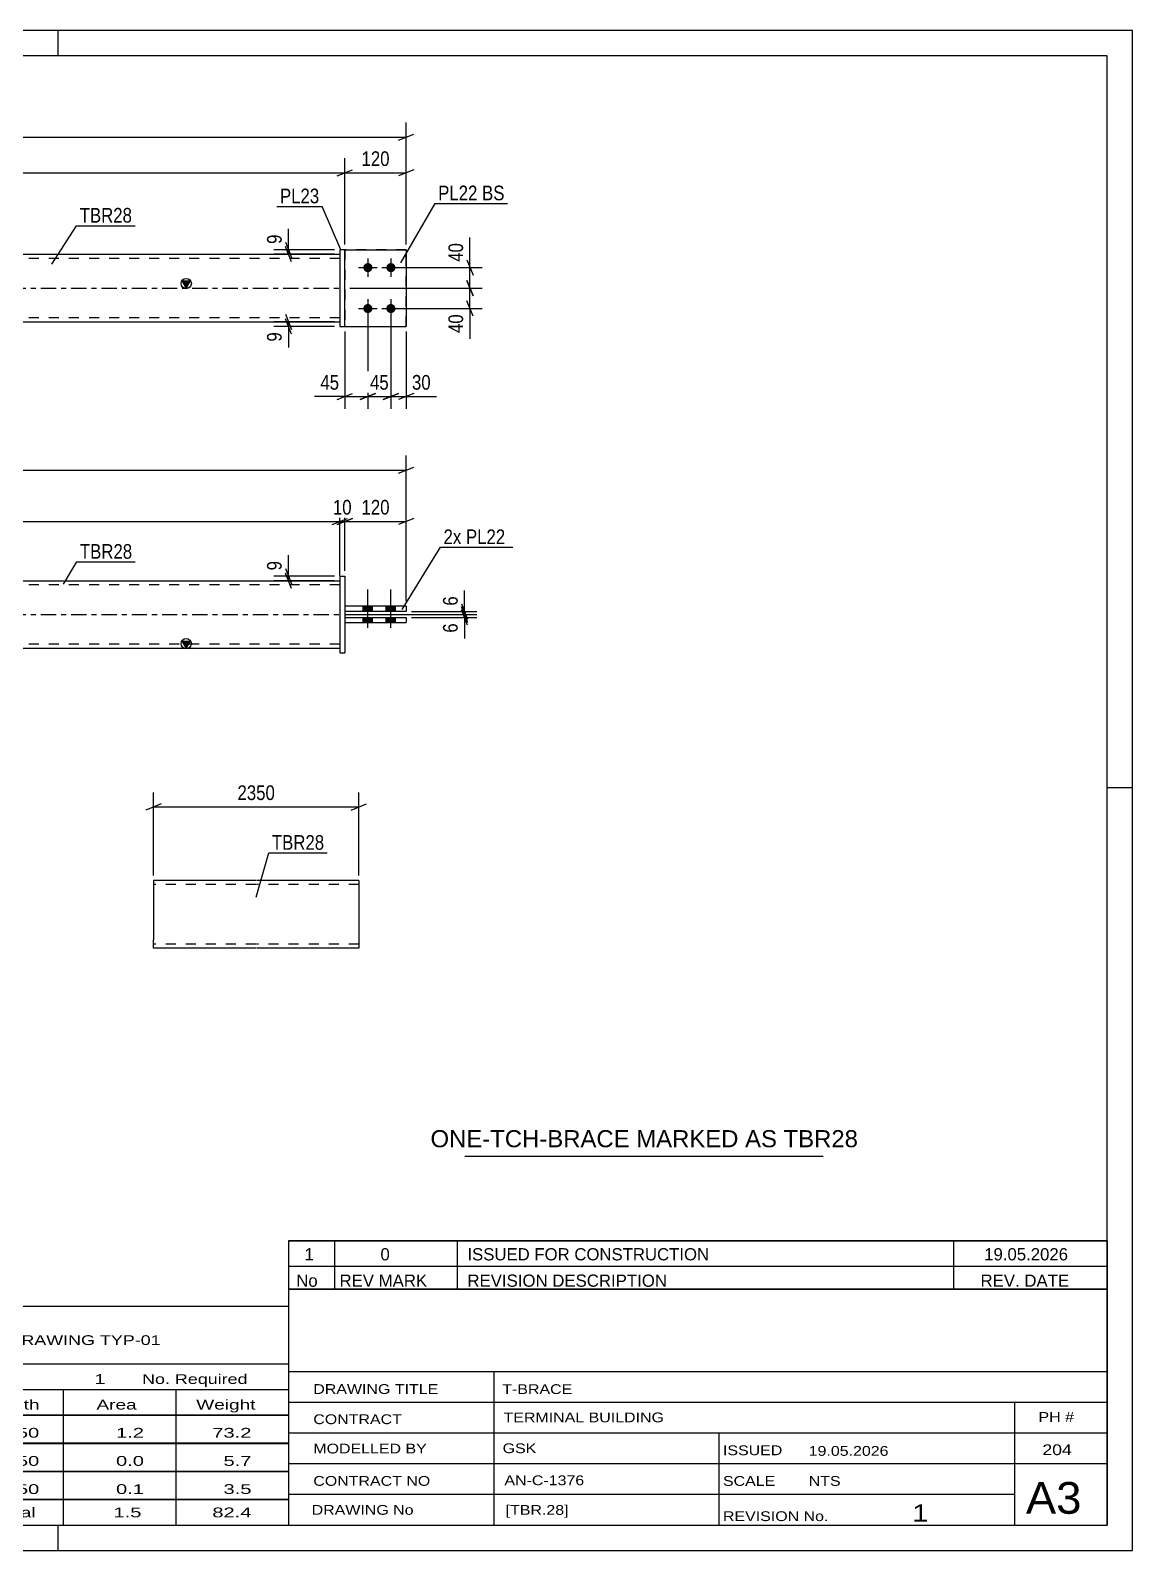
# Model space of a CAD drawing. Header units: millimetres. Extents: x 0 to 420, y 0 to 297.
# Drawn here: x 204.6 to 420, y 0 to 297 of the extents above; entities that cross this region are included whole.
import ezdxf

# ---------------------------------------------------------------- set-up
doc = ezdxf.new("R2010")
doc.units = ezdxf.units.MM
doc.linetypes.add('DXK_LINE_DOT2', pattern=[3.9198, 1.9599, -1.9599])
doc.linetypes.add('DXK_LINE_DOT3', pattern=[5.9187, 2.979, -0.9799, 0.9799, -0.9799])
doc.styles.add('Arial', font='arial.ttf', dxfattribs={"height": 0.2})
doc.styles.add('Arial Narrow', font='ARIALN.TTF', dxfattribs={"height": 0.2})

# ---------------------------------------------------------------- blocks, each defined once
blk = doc.blocks.new('Unknown-489683551-1163')
at = {"color": 5, "linetype": 'Continuous'}
for p, q in [((420, 297), (0, 297)), ((210, 292), (210, 297)), ((420, 0), (420, 297)), ((415, 292), (5, 292)), ((415, 5), (415, 292)), ((420, 149), (415, 149)), ((5, 5), (415, 5)), ((210, 0), (210, 5)), ((0, 0), (420, 0))]:
    blk.add_line(p, q, dxfattribs=at)
blk = doc.blocks.new('Unknown-489683551-3904')
at = {"color": 7, "linetype": 'Continuous'}
for p, q in [((255, 51.05), (255, 5)), ((255, 51.05), (415, 51.05)), ((415, 51), (415, 5)), ((255, 35), (415, 35)), ((295.14, 35), (295.14, 5)), ((255, 29), (415, 29)), ((397, 5.05), (397, 28.9)), ((255, 23), (415, 23)), ((339.14, 23), (339.14, 5)), ((255, 17), (415, 17)), ((255, 11), (397, 11)), ((255, 5), (415, 5))]:
    blk.add_line(p, q, dxfattribs=at)
at = {"color": 7, "style": 'Arial Narrow'}
for s, height, width, p in [('DRAWING TITLE', 1.9089, 1.425378, (259.88, 30.61)), ('T-BRACE', 1.909, 1.425378, (296.81, 30.59)), ('TERMINAL BUILDING', 1.9089, 1.425378, (297.06, 25.07)), ('CONTRACT', 1.909, 1.425378, (259.88, 24.71)), ('MODELLED BY', 1.9089, 1.425378, (259.88, 18.98)), ('GSK', 1.909, 1.425378, (296.88, 19.04)), ('ISSUED', 1.909, 1.425378, (339.94, 18.64)), ('19.05.2026', 1.909, 1.425378, (356.69, 18.52)), ('CONTRACT NO', 1.9089, 1.425378, (259.88, 12.66)), ('AN-C-1376', 1.909, 1.425378, (297.23, 12.78)), ('SCALE', 1.909, 1.425378, (339.94, 12.65)), ('A3', 6.204, 1.25, (399.14, 7.2)), ('DRAWING No', 1.909, 1.425378, (259.56, 7)), ('[TBR.28]', 1.909, 1.425378, (297.46, 6.99)), ('1', 3.34, 1.5, (376.91, 5.68)), ('REVISION No.', 1.9089, 1.425378, (339.94, 5.77))]:
    blk.add_text(s, height=height, dxfattribs=dict(at, width=width)).set_placement(p)
at = {"color": 7, "linetype": 'Continuous', "style": 'Arial Narrow'}
for s, height, width, p in [('PH #', 1.909, 1.43, (401.6, 25.15)), ('204', 2.1, 1.43, (402.37, 18.65)), ('NTS', 1.909, 1.425378, (356.7, 12.65))]:
    blk.add_text(s, height=height, dxfattribs=dict(at, width=width)).set_placement(p)
blk = doc.blocks.new('Unknown-489683551-3905')
at = {"color": 7, "linetype": 'Continuous'}
for p, q in [((95, 47.75), (255, 47.75)), ((95, 36.5), (95, 47.75)), ((255, 47.75), (255, 36.5)), ((95, 36.5), (255, 36.5)), ((95, 36.5), (95, 31.5)), ((255, 36.5), (255, 31.5)), ((95, 31.5), (255, 31.5)), ((95, 31.5), (95, 26.5)), ((119, 31.5), (119, 26.5)), ((154.5, 31.5), (154.5, 26.5)), ((180.5, 31.5), (180.5, 26.5)), ((193.5, 31.5), (193.5, 26.5)), ((211, 31.5), (211, 26.5)), ((233, 31.5), (233, 26.5)), ((255, 31.5), (255, 26.5)), ((95, 26.5), (255, 26.5)), ((95, 26.45), (95, 21.05)), ((95, 26.45), (255, 26.45)), ((119, 26.5), (119, 21)), ((154.5, 26.5), (154.5, 21)), ((180.5, 26.5), (180.5, 21)), ((193.5, 26.5), (193.5, 21)), ((211, 26.5), (211, 21)), ((233, 26.5), (233, 21)), ((255, 26.45), (255, 21.05)), ((95, 21.05), (255, 21.05)), ((95, 20.95), (95, 15.55)), ((95, 20.95), (255, 20.95)), ((119, 21), (119, 15.5)), ((154.5, 21), (154.5, 15.5)), ((180.5, 21), (180.5, 15.5)), ((193.5, 21), (193.5, 15.5)), ((211, 21), (211, 15.5)), ((233, 21), (233, 15.5)), ((255, 20.95), (255, 15.55)), ((95, 15.55), (255, 15.55)), ((95, 15.45), (95, 10.05)), ((95, 15.45), (255, 15.45)), ((119, 15.5), (119, 10)), ((154.5, 15.5), (154.5, 10)), ((180.5, 15.5), (180.5, 10)), ((193.5, 15.5), (193.5, 10)), ((211, 15.5), (211, 10)), ((233, 15.5), (233, 10)), ((255, 15.45), (255, 10.05)), ((95, 10.05), (255, 10.05)), ((95, 10), (255, 10)), ((95, 10), (95, 5)), ((211, 10), (211, 5)), ((233, 10), (233, 5)), ((255, 10), (255, 5)), ((95, 5), (255, 5))]:
    blk.add_line(p, q, dxfattribs=at)
at = {"color": 7, "style": 'Arial Narrow'}
for s, height, width, p in [('GENERAL NOTES & WELD DETAILS :', 2.8633, 1.4, (96.15, 40.06)), ('REFER TYP DRAWING TYP-01', 1.9089, 1.6, (179.7, 40.16)), ("MATERIAL LIST FOR ASSEMBLY MK'D", 1.9089, 1.6, (96.15, 32.56)), ('TBR28', 1.909, 1.794707, (188.68, 32.47)), ('1', 1.91, 1.794707, (217.08, 32.56)), ('No. Required', 1.9089, 1.6, (226.41, 32.56)), ('Mark', 1.909, 1.7, (96.34, 27.5)), ('Profile', 1.909, 1.7, (129.41, 27.5)), ('Material', 1.909, 1.7, (159.54, 27.56)), ('No.', 1.909, 1.7, (184.5, 27.56)), ('Length', 1.909, 1.7, (195, 27.56)), ('Area', 1.909, 1.7, (217.5, 27.56)), ('Weight', 1.909, 1.7, (237, 27.56))]:
    blk.add_text(s, height=height, dxfattribs=dict(at, width=width)).set_placement(p)
at = {"color": 7, "linetype": 'Continuous', "style": 'Arial Narrow'}
for s, height, width, p in [('TBR28', 1.909, 1.794707, (96.5, 22.06)), ('SHS132*8', 1.909, 1.794707, (121, 22.06)), ('E350', 1.909, 1.794707, (160.74, 22.06)), ('1', 1.91, 1.794707, (184.86, 22.06)), ('2350', 1.909, 1.794707, (197.58, 22.06)), ('1.2', 1.909, 1.794707, (221.32, 22.06)), ('73.2', 1.909, 1.794707, (240.14, 22.06)), ('PL22', 1.909, 1.794707, (96.5, 16.56)), ('PL10*120', 1.909, 1.794707, (121, 16.56)), ('E350', 1.909, 1.794707, (160.74, 16.56)), ('4', 1.91, 1.794707, (184.86, 16.56)), ('150', 1.909, 1.794707, (199.77, 16.56)), ('0.0', 1.909, 1.794707, (221.32, 16.56)), ('5.7', 1.909, 1.794707, (242.33, 16.56)), ('PL23', 1.909, 1.794707, (96.5, 11.06)), ('PL10*150', 1.909, 1.794707, (121, 11.06)), ('E350', 1.909, 1.794707, (160.74, 11.06)), ('2', 1.91, 1.794707, (184.86, 11.06)), ('150', 1.909, 1.794707, (199.77, 11.06)), ('0.1', 1.909, 1.794707, (221.32, 11.06)), ('3.5', 1.909, 1.794707, (242.33, 11.06)), ('Total', 1.909, 1.7, (197.33, 6.5)), ('1.5', 1.909, 1.794707, (220.83, 6.5)), ('82.4', 1.909, 1.794707, (240.14, 6.5))]:
    blk.add_text(s, height=height, dxfattribs=dict(at, width=width)).set_placement(p)
blk = doc.blocks.new('Unknown-489683551-3906')
at = {"color": 7, "linetype": 'Continuous'}
for p, q in [((255, 60.55), (415, 60.55)), ((415, 60.55), (255, 60.55)), ((255, 60.55), (255, 55.55)), ((264, 60.55), (264, 55.55)), ((288, 60.55), (288, 55.55)), ((385, 60.55), (385, 55.55)), ((415, 60.55), (415, 55.55)), ((255, 55.55), (415, 55.55)), ((255, 55.55), (255, 51.05)), ((255, 55.55), (415, 55.55)), ((264, 55.55), (264, 51.05)), ((288, 55.55), (288, 51.05)), ((385, 55.55), (385, 51.05)), ((415, 55.55), (415, 51.05)), ((415, 51.05), (255, 51.05))]:
    blk.add_line(p, q, dxfattribs=at)
at = {"color": 7, "linetype": 'Continuous', "style": 'Arial Narrow'}
for s, height, width, p in [('1', 2.39, 1.196471, (258.16, 56.7)), ('0', 2.39, 1.196471, (273, 56.7)), ('ISSUED FOR CONSTRUCTION', 2.3861, 1.196471, (290, 56.7)), ('19.05.2026', 2.386, 1.196471, (391, 56.7)), ('No', 2.386, 1.2, (256.54, 51.55)), ('REV MARK', 2.386, 1.2, (265, 51.55)), ('REVISION DESCRIPTION', 2.3861, 1.2, (290, 51.55)), ('REV. DATE', 2.386, 1.2, (390.28, 51.55))]:
    blk.add_text(s, height=height, dxfattribs=dict(at, width=width)).set_placement(p)
blk = doc.blocks.new('Unknown-489683551-3907')
at = {"color": 7, "linetype": 'Continuous'}
blk.add_line((289.5, 77.05), (359.5, 77.05), dxfattribs=at)
at = {"color": 7, "style": 'Arial'}
blk.add_text('ONE-TCH-BRACE MARKED AS TBR28', height=3.3428, dxfattribs=at).set_placement((282.78, 78.8))
blk = doc.blocks.new('Part-489683551-1456 - 1400')
at = {"color": 2, "linetype": 'Continuous'}
for p, q in [((278.04, 184.49), (266.04, 184.49)), ((266.04, 184.49), (266.04, 183.49)), ((278.04, 184.49), (278.04, 183.49)), ((278.04, 183.49), (266.04, 183.49))]:
    blk.add_line(p, q, dxfattribs=at)
blk = doc.blocks.new('Part-489683551-1476 - 1400')
at = {"linetype": 'Continuous'}
blk.add_hatch(color=2, dxfattribs=at).paths.add_polyline_path([(235.04, 176.29), (234.24, 177.69), (235.84, 177.69)])
at = {"color": 2, "linetype": 'Continuous'}
for p, q in [((88.94, 189.49), (176.94, 189.49)), ((177.04, 189.49), (265.04, 189.49)), ((88.94, 176.29), (176.94, 176.29)), ((177.04, 176.29), (265.04, 176.29)), ((235.04, 176.29), (234.24, 177.69)), ((234.24, 177.69), (235.84, 177.69)), ((235.84, 177.69), (235.04, 176.29))]:
    blk.add_line(p, q, dxfattribs=at)
at = {"color": 7, "linetype": 'DXK_LINE_DOT2'}
for p, q in [((88.94, 176.29), (88.94, 189.49)), ((176.94, 188.69), (88.94, 188.69)), ((265.04, 188.69), (177.04, 188.69)), ((265.04, 189.49), (265.04, 176.29)), ((176.94, 177.09), (88.94, 177.09)), ((265.04, 177.09), (177.04, 177.09))]:
    blk.add_line(p, q, dxfattribs=at)
at = {"color": 7, "linetype": 'DXK_LINE_DOT3'}
for p, q in [((88.94, 182.89), (176.94, 182.89)), ((177.04, 182.89), (265.04, 182.89))]:
    blk.add_line(p, q, dxfattribs=at)
at = {"color": 2, "linetype": 'Continuous'}
blk.add_circle((235.04, 177.19), 1, dxfattribs=at)
blk = doc.blocks.new('Bolt-489683551-1414 - 1400')
at = {"linetype": 'Continuous'}
for points in [[(271.44, 184.49), (269.64, 184.49), (269.64, 183.49), (271.44, 183.49)], [(271.44, 184.49), (269.64, 184.49), (269.64, 183.49), (271.44, 183.49)], [(275.94, 184.49), (274.14, 184.49), (274.14, 183.49), (275.94, 183.49)], [(275.94, 184.49), (274.14, 184.49), (274.14, 183.49), (275.94, 183.49)], [(271.44, 182.29), (269.64, 182.29), (269.64, 181.29), (271.44, 181.29)], [(271.44, 182.29), (269.64, 182.29), (269.64, 181.29), (271.44, 181.29)], [(275.94, 182.29), (274.14, 182.29), (274.14, 181.29), (275.94, 181.29)], [(275.94, 182.29), (274.14, 182.29), (274.14, 181.29), (275.94, 181.29)]]:
    blk.add_hatch(color=1, dxfattribs=at).paths.add_polyline_path(points)
at = {"color": 1, "linetype": 'Continuous'}
for p, q in [((270.54, 180.29), (270.54, 187.79)), ((270.54, 180.29), (270.54, 187.79)), ((275.04, 180.29), (275.04, 187.79)), ((275.04, 180.29), (275.04, 187.79)), ((269.64, 183.49), (269.64, 184.49)), ((269.64, 183.49), (269.64, 184.49)), ((271.44, 183.49), (271.44, 184.49)), ((271.44, 183.49), (271.44, 184.49)), ((274.14, 183.49), (274.14, 184.49)), ((274.14, 183.49), (274.14, 184.49)), ((275.94, 183.49), (275.94, 184.49)), ((275.94, 183.49), (275.94, 184.49)), ((269.64, 181.29), (269.64, 182.29)), ((269.64, 181.29), (269.64, 182.29)), ((271.44, 181.29), (271.44, 182.29)), ((271.44, 181.29), (271.44, 182.29)), ((274.14, 181.29), (274.14, 182.29)), ((274.14, 181.29), (274.14, 182.29)), ((275.94, 181.29), (275.94, 182.29)), ((275.94, 181.29), (275.94, 182.29))]:
    blk.add_line(p, q, dxfattribs=at)
blk = doc.blocks.new('Part-489683551-1451 - 1400')
at = {"color": 2, "linetype": 'Continuous'}
for p, q in [((265.04, 190.39), (265.04, 175.39)), ((265.04, 190.39), (266.04, 190.39)), ((266.04, 190.39), (266.04, 175.39)), ((265.04, 175.39), (266.04, 175.39))]:
    blk.add_line(p, q, dxfattribs=at)
blk = doc.blocks.new('Part-489683551-1461 - 1400')
at = {"color": 2, "linetype": 'Continuous'}
for p, q in [((266.04, 182.29), (266.04, 181.29)), ((266.04, 182.29), (278.04, 182.29)), ((266.04, 181.29), (278.04, 181.29)), ((278.04, 182.29), (278.04, 181.29))]:
    blk.add_line(p, q, dxfattribs=at)
blk = doc.blocks.new('Part-489683551-1747 - 1681')
at = {"linetype": 'Continuous'}
blk.add_hatch(color=2, dxfattribs=at).paths.add_polyline_path([(235.04, 246.66), (234.24, 248.06), (235.84, 248.06)])
at = {"color": 2, "linetype": 'Continuous'}
for p, q in [((88.94, 253.26), (176.94, 253.26)), ((177.04, 253.26), (265.04, 253.26)), ((235.04, 246.66), (234.24, 248.06)), ((234.24, 248.06), (235.84, 248.06)), ((235.84, 248.06), (235.04, 246.66)), ((88.94, 240.06), (176.94, 240.06)), ((177.04, 240.06), (265.04, 240.06))]:
    blk.add_line(p, q, dxfattribs=at)
at = {"color": 7, "linetype": 'DXK_LINE_DOT2'}
for p, q in [((88.94, 253.26), (88.94, 240.06)), ((176.94, 252.46), (88.94, 252.46)), ((265.04, 252.46), (177.04, 252.46)), ((265.04, 253.26), (265.04, 240.06)), ((176.94, 240.86), (88.94, 240.86)), ((265.04, 240.86), (177.04, 240.86))]:
    blk.add_line(p, q, dxfattribs=at)
at = {"color": 7, "linetype": 'DXK_LINE_DOT3'}
for p, q in [((88.94, 246.66), (176.94, 246.66)), ((177.04, 246.66), (265.04, 246.66))]:
    blk.add_line(p, q, dxfattribs=at)
at = {"color": 2, "linetype": 'Continuous'}
blk.add_circle((235.04, 247.56), 1, dxfattribs=at)
blk = doc.blocks.new('Bolt-489683551-1686 - 1681')
at = {"linetype": 'Continuous'}
for points in [[(270.54, 251.56, -1), (270.54, 249.76, -1)], [(275.04, 251.56, -1), (275.04, 249.76, -1)], [(270.54, 243.56, -1), (270.54, 241.76, -1)], [(275.04, 243.56, -1), (275.04, 241.76, -1)]]:
    blk.add_hatch(color=1, dxfattribs=at).paths.add_polyline_path(points)
at = {"color": 1, "linetype": 'Continuous'}
for p, q in [((270.54, 252.46), (270.54, 248.86)), ((275.04, 252.46), (275.04, 248.86)), ((268.74, 250.66), (272.34, 250.66)), ((273.24, 250.66), (276.84, 250.66)), ((270.54, 244.46), (270.54, 240.86)), ((275.04, 244.46), (275.04, 240.86)), ((268.74, 242.66), (272.34, 242.66)), ((273.24, 242.66), (276.84, 242.66))]:
    blk.add_line(p, q, dxfattribs=at)
blk = doc.blocks.new('Part-489683551-1712 - 1681')
at = {"color": 2, "linetype": 'Continuous'}
for p, q in [((266.04, 254.16), (265.04, 254.16)), ((265.04, 254.16), (265.04, 239.16)), ((266.04, 239.16), (266.04, 254.16)), ((265.04, 239.16), (266.04, 239.16))]:
    blk.add_line(p, q, dxfattribs=at)
blk = doc.blocks.new('Part-489683551-1737 - 1681')
at = {"color": 2, "linetype": 'Continuous'}
for p, q in [((266.04, 254.16), (278.04, 254.16)), ((278.04, 254.16), (278.04, 239.16)), ((266.04, 239.16), (278.04, 239.16))]:
    blk.add_line(p, q, dxfattribs=at)
at = {"color": 7, "linetype": 'DXK_LINE_DOT2'}
blk.add_line((266.04, 254.16), (266.04, 239.16), dxfattribs=at)
blk = doc.blocks.new('Part-489683551-1742 - 1681')
at = {"color": 7, "linetype": 'DXK_LINE_DOT2'}
for p, q in [((278.04, 254.16), (266.04, 254.16)), ((266.04, 254.16), (266.04, 239.16)), ((278.04, 239.16), (278.04, 254.16)), ((266.04, 239.16), (278.04, 239.16))]:
    blk.add_line(p, q, dxfattribs=at)
blk = doc.blocks.new('Part-489683551-2300 - 2292')
at = {"color": 2, "linetype": 'Continuous'}
for p, q in [((248.67, 130.91), (228.67, 130.91)), ((228.67, 130.91), (228.67, 119.31)), ((268.77, 130.91), (248.77, 130.91)), ((268.77, 130.91), (268.77, 117.71)), ((228.67, 118.18), (228.67, 119.31)), ((228.67, 117.71), (228.67, 118.18)), ((248.67, 117.71), (228.67, 117.71)), ((268.77, 117.71), (248.77, 117.71))]:
    blk.add_line(p, q, dxfattribs=at)
at = {"color": 7, "linetype": 'DXK_LINE_DOT2'}
for p, q in [((248.67, 130.11), (228.67, 130.11)), ((268.77, 130.11), (248.77, 130.11)), ((228.67, 118.7), (228.67, 119.31)), ((228.67, 118.18), (228.67, 119.01)), ((228.67, 118.51), (228.67, 118.58)), ((228.67, 118.51), (228.67, 118.58)), ((248.67, 118.51), (228.67, 118.51)), ((268.77, 118.51), (248.77, 118.51)), ((268.77, 118.51), (268.77, 118.58))]:
    blk.add_line(p, q, dxfattribs=at)
blk = doc.blocks.new('StraightDimension-489683551-1602 - 1400')
at = {"color": 7, "linetype": 'Continuous'}
for p, q in [((288.84, 184.39), (290.04, 181.39)), ((266.04, 182.89), (291.84, 182.89)), ((279.04, 182.29), (291.84, 182.29)), ((290.04, 180.79), (288.84, 183.79)), ((289.44, 182.29), (289.44, 182.89))]:
    blk.add_line(p, q, dxfattribs=at)
at = {"color": 0}
blk.add_wipeout([(288.69, 181.76), (284.49, 181.76), (284.49, 178.73), (288.69, 178.73)], dxfattribs=at)
at = {"color": 7, "linetype": 'Continuous'}
blk.add_line((289.44, 182.29), (289.44, 178.21), dxfattribs=at)
blk.add_line((289.44, 182.29), (289.44, 178.21), dxfattribs=at)
at = {"color": 3, "style": 'Arial Narrow'}
blk.add_text('6', height=2.86, rotation=90.0002, dxfattribs=at).set_placement((288.09, 179.33))
blk = doc.blocks.new('StraightDimension-489683551-1501 - 1400')
at = {"color": 7, "linetype": 'Continuous'}
for p, q in [((266.04, 191.39), (266.04, 203.91)), ((278.04, 185.49), (278.04, 203.91)), ((264.54, 200.46), (267.54, 201.66)), ((266.04, 201.06), (278.04, 201.06)), ((279.54, 201.66), (276.54, 200.46))]:
    blk.add_line(p, q, dxfattribs=at)
at = {"color": 0}
blk.add_wipeout([(275.38, 201.81), (275.38, 206.01), (268.7, 206.01), (268.7, 201.81)], dxfattribs=at)
at = {"color": 3, "style": 'Arial Narrow'}
blk.add_text('120', height=2.863, dxfattribs=at).set_placement((269.3, 202.41))
blk = doc.blocks.new('StraightDimension-489683551-1517 - 1400')
at = {"color": 7, "linetype": 'Continuous'}
for p, q in [((88.94, 190.49), (88.94, 203.91)), ((265.04, 190.49), (265.04, 203.91)), ((90.44, 201.66), (87.44, 200.46)), ((88.94, 201.06), (265.04, 201.06)), ((263.54, 200.46), (266.54, 201.66))]:
    blk.add_line(p, q, dxfattribs=at)
at = {"color": 0}
blk.add_wipeout([(181.24, 201.81), (181.24, 206.01), (172.73, 206.01), (172.73, 201.81)], dxfattribs=at)
at = {"color": 3, "style": 'Arial Narrow'}
blk.add_text('2350', height=2.863, dxfattribs=at).set_placement((173.33, 202.41))
blk = doc.blocks.new('StraightDimension-489683551-1547 - 1400')
at = {"color": 7, "linetype": 'Continuous'}
for p, q in [((265.04, 190.49), (265.04, 203.91)), ((266.04, 191.39), (266.04, 203.91)), ((263.54, 200.46), (266.54, 201.66)), ((267.54, 201.66), (264.54, 200.46)), ((265.04, 201.06), (266.04, 201.06))]:
    blk.add_line(p, q, dxfattribs=at)
at = {"color": 0}
blk.add_wipeout([(267.97, 201.81), (267.97, 206.01), (263.11, 206.01), (263.11, 201.81)], dxfattribs=at)
at = {"color": 3, "style": 'Arial Narrow'}
blk.add_text('10', height=2.863, dxfattribs=at).set_placement((263.71, 202.41))
blk = doc.blocks.new('StraightDimension-489683551-1591 - 1400')
at = {"color": 7, "linetype": 'Continuous'}
for p, q in [((75.94, 185.49), (75.94, 213.93)), ((278.04, 185.49), (278.04, 213.93)), ((77.44, 211.68), (74.44, 210.48)), ((75.94, 211.08), (278.04, 211.08)), ((276.54, 210.48), (279.54, 211.68))]:
    blk.add_line(p, q, dxfattribs=at)
at = {"color": 0}
blk.add_wipeout([(181.24, 211.83), (181.24, 216.03), (172.73, 216.03), (172.73, 211.83)], dxfattribs=at)
at = {"color": 3, "style": 'Arial Narrow'}
blk.add_text('2610', height=2.863, dxfattribs=at).set_placement((173.33, 212.43))
blk = doc.blocks.new('StraightDimension-489683551-1618 - 1400')
at = {"color": 7, "linetype": 'Continuous'}
for p, q in [((288.84, 184.99), (290.04, 181.99)), ((290.04, 181.39), (288.84, 184.39)), ((266.04, 182.89), (291.84, 182.89)), ((279.04, 183.49), (291.84, 183.49)), ((289.44, 182.89), (289.44, 183.49))]:
    blk.add_line(p, q, dxfattribs=at)
at = {"color": 0}
blk.add_wipeout([(288.69, 187.04), (284.49, 187.04), (284.49, 184.01), (288.69, 184.01)], dxfattribs=at)
at = {"color": 7, "linetype": 'Continuous'}
blk.add_line((289.44, 183.49), (289.44, 187.56), dxfattribs=at)
blk.add_line((289.44, 183.49), (289.44, 187.56), dxfattribs=at)
at = {"color": 3, "style": 'Arial Narrow'}
blk.add_text('6', height=2.86, rotation=90.0002, dxfattribs=at).set_placement((288.09, 184.61))
blk = doc.blocks.new('StraightDimension-489683551-1635 - 1400')
at = {"color": 7, "linetype": 'Continuous'}
for p, q in [((264.04, 190.39), (252.19, 190.39)), ((254.44, 191.89), (255.64, 188.89)), ((255.64, 187.99), (254.44, 190.99)), ((255.04, 189.49), (255.04, 190.39)), ((264.04, 189.49), (252.19, 189.49))]:
    blk.add_line(p, q, dxfattribs=at)
at = {"color": 0}
blk.add_wipeout([(254.29, 193.94), (250.09, 193.94), (250.09, 190.91), (254.29, 190.91)], dxfattribs=at)
at = {"color": 7, "linetype": 'Continuous'}
blk.add_line((255.04, 190.39), (255.04, 194.46), dxfattribs=at)
blk.add_line((255.04, 190.39), (255.04, 194.46), dxfattribs=at)
at = {"color": 3, "style": 'Arial Narrow'}
blk.add_text('9', height=2.86, rotation=90.0002, dxfattribs=at).set_placement((253.69, 191.51))
blk = doc.blocks.new('StraightDimension-489683551-1750 - 1681')
at = {"color": 7, "linetype": 'Continuous'}
for p, q in [((270.54, 241.66), (270.54, 223.06)), ((266.04, 238.16), (266.04, 223.06)), ((264.54, 224.86), (267.54, 226.06)), ((272.04, 226.06), (269.04, 224.86)), ((266.04, 225.46), (270.54, 225.46))]:
    blk.add_line(p, q, dxfattribs=at)
at = {"color": 0}
blk.add_wipeout([(265.51, 226.21), (265.51, 230.41), (260.66, 230.41), (260.66, 226.21)], dxfattribs=at)
at = {"color": 7, "linetype": 'Continuous'}
blk.add_line((266.04, 225.46), (260.13, 225.46), dxfattribs=at)
blk.add_line((266.04, 225.46), (260.13, 225.46), dxfattribs=at)
at = {"color": 3, "style": 'Arial Narrow'}
blk.add_text('45', height=2.863, dxfattribs=at).set_placement((261.26, 226.81))
blk = doc.blocks.new('StraightDimension-489683551-1772 - 1681')
at = {"color": 7, "linetype": 'Continuous'}
for p, q in [((270.54, 241.66), (270.54, 223.06)), ((275.04, 241.66), (275.04, 223.06)), ((269.04, 224.86), (272.04, 226.06)), ((276.54, 226.06), (273.54, 224.86)), ((270.54, 225.46), (275.04, 225.46))]:
    blk.add_line(p, q, dxfattribs=at)
at = {"color": 0}
blk.add_wipeout([(275.22, 226.21), (275.22, 230.41), (270.36, 230.41), (270.36, 226.21)], dxfattribs=at)
at = {"color": 3, "style": 'Arial Narrow'}
blk.add_text('45', height=2.863, dxfattribs=at).set_placement((270.96, 226.81))
blk = doc.blocks.new('StraightDimension-489683551-2739 - 1681')
at = {"color": 7, "linetype": 'Continuous'}
for p, q in [((254.44, 255.66), (255.64, 252.66)), ((264.04, 254.16), (252.19, 254.16)), ((264.04, 253.26), (252.19, 253.26)), ((255.64, 251.76), (254.44, 254.76)), ((255.04, 253.26), (255.04, 254.16))]:
    blk.add_line(p, q, dxfattribs=at)
at = {"color": 0}
blk.add_wipeout([(254.29, 257.72), (250.09, 257.72), (250.09, 254.69), (254.29, 254.69)], dxfattribs=at)
at = {"color": 7, "linetype": 'Continuous'}
blk.add_line((255.04, 254.16), (255.04, 258.24), dxfattribs=at)
blk.add_line((255.04, 254.16), (255.04, 258.24), dxfattribs=at)
at = {"color": 3, "style": 'Arial Narrow'}
blk.add_text('9', height=2.86, rotation=90.0002, dxfattribs=at).set_placement((253.69, 255.29))
blk = doc.blocks.new('StraightDimension-489683551-1788 - 1681')
at = {"color": 7, "linetype": 'Continuous'}
for p, q in [((275.04, 241.66), (275.04, 223.06)), ((278.04, 238.16), (278.04, 223.06)), ((273.54, 224.86), (276.54, 226.06)), ((279.54, 226.06), (276.54, 224.86)), ((275.04, 225.46), (278.04, 225.46))]:
    blk.add_line(p, q, dxfattribs=at)
at = {"color": 0}
blk.add_wipeout([(283.42, 226.21), (283.42, 230.41), (278.56, 230.41), (278.56, 226.21)], dxfattribs=at)
at = {"color": 7, "linetype": 'Continuous'}
blk.add_line((278.04, 225.46), (283.94, 225.46), dxfattribs=at)
blk.add_line((278.04, 225.46), (283.94, 225.46), dxfattribs=at)
at = {"color": 3, "style": 'Arial Narrow'}
blk.add_text('30', height=2.863, dxfattribs=at).set_placement((279.16, 226.81))
blk = doc.blocks.new('StraightDimension-489683551-1808 - 1681')
at = {"color": 7, "linetype": 'Continuous'}
for p, q in [((267.04, 246.66), (292.9, 246.66)), ((289.9, 248.16), (291.1, 245.16)), ((290.5, 242.66), (290.5, 246.66)), ((291.1, 241.16), (289.9, 244.16)), ((276.04, 242.66), (292.9, 242.66))]:
    blk.add_line(p, q, dxfattribs=at)
at = {"color": 0}
blk.add_wipeout([(289.75, 242.14), (285.55, 242.14), (285.55, 237.28), (289.75, 237.28)], dxfattribs=at)
at = {"color": 7, "linetype": 'Continuous'}
blk.add_line((290.5, 242.66), (290.5, 236.76), dxfattribs=at)
blk.add_line((290.5, 242.66), (290.5, 236.76), dxfattribs=at)
at = {"color": 3, "style": 'Arial Narrow'}
blk.add_text('40', height=2.863, rotation=90.0002, dxfattribs=at).set_placement((289.15, 237.88))
blk = doc.blocks.new('StraightDimension-489683551-1817 - 1681')
at = {"color": 7, "linetype": 'Continuous'}
for p, q in [((276.04, 250.66), (292.9, 250.66)), ((289.9, 252.16), (291.1, 249.16)), ((290.5, 246.66), (290.5, 250.66)), ((267.04, 246.66), (292.9, 246.66)), ((291.1, 245.16), (289.9, 248.16))]:
    blk.add_line(p, q, dxfattribs=at)
at = {"color": 0}
blk.add_wipeout([(289.75, 256.04), (285.55, 256.04), (285.55, 251.19), (289.75, 251.19)], dxfattribs=at)
at = {"color": 7, "linetype": 'Continuous'}
blk.add_line((290.5, 250.66), (290.5, 256.57), dxfattribs=at)
blk.add_line((290.5, 250.66), (290.5, 256.57), dxfattribs=at)
at = {"color": 3, "style": 'Arial Narrow'}
blk.add_text('40', height=2.863, rotation=90.0002, dxfattribs=at).set_placement((289.15, 251.79))
blk = doc.blocks.new('StraightDimension-489683551-1932 - 1681')
at = {"color": 7, "linetype": 'Continuous'}
for p, q in [((77.44, 276.76), (74.44, 275.56)), ((75.94, 255.16), (75.94, 279.01)), ((276.54, 275.56), (279.54, 276.76)), ((278.04, 255.16), (278.04, 279.01)), ((75.94, 276.16), (278.04, 276.16))]:
    blk.add_line(p, q, dxfattribs=at)
at = {"color": 0}
blk.add_wipeout([(181.24, 276.91), (181.24, 281.11), (172.73, 281.11), (172.73, 276.91)], dxfattribs=at)
at = {"color": 3, "style": 'Arial Narrow'}
blk.add_text('2610', height=2.863, dxfattribs=at).set_placement((173.33, 277.51))
blk = doc.blocks.new('StraightDimension-489683551-1974 - 1681')
at = {"color": 7, "linetype": 'Continuous'}
for p, q in [((87.94, 255.16), (87.94, 272.01)), ((266.04, 255.16), (266.04, 272.01)), ((89.44, 269.76), (86.44, 268.56)), ((87.94, 269.16), (266.04, 269.16)), ((264.54, 268.56), (267.54, 269.76))]:
    blk.add_line(p, q, dxfattribs=at)
at = {"color": 0}
blk.add_wipeout([(181.24, 269.91), (181.24, 274.11), (172.73, 274.11), (172.73, 269.91)], dxfattribs=at)
at = {"color": 3, "style": 'Arial Narrow'}
blk.add_text('2370', height=2.863, dxfattribs=at).set_placement((173.33, 270.51))
blk = doc.blocks.new('StraightDimension-489683551-1999 - 1681')
at = {"color": 7, "linetype": 'Continuous'}
for p, q in [((266.04, 255.16), (266.04, 272.01)), ((278.04, 255.16), (278.04, 272.01)), ((264.54, 268.56), (267.54, 269.76)), ((266.04, 269.16), (278.04, 269.16)), ((279.54, 269.76), (276.54, 268.56))]:
    blk.add_line(p, q, dxfattribs=at)
at = {"color": 0}
blk.add_wipeout([(275.38, 269.91), (275.38, 274.11), (268.7, 274.11), (268.7, 269.91)], dxfattribs=at)
at = {"color": 3, "style": 'Arial Narrow'}
blk.add_text('120', height=2.863, dxfattribs=at).set_placement((269.3, 270.51))
blk = doc.blocks.new('StraightDimension-489683551-2732 - 1681')
at = {"color": 7, "linetype": 'Continuous'}
for p, q in [((254.44, 241.56), (255.64, 238.56)), ((255.64, 237.66), (254.44, 240.66)), ((264.04, 240.06), (252.19, 240.06)), ((264.04, 239.16), (252.19, 239.16)), ((255.04, 239.16), (255.04, 240.06))]:
    blk.add_line(p, q, dxfattribs=at)
at = {"color": 0}
blk.add_wipeout([(254.29, 238.64), (250.09, 238.64), (250.09, 235.61), (254.29, 235.61)], dxfattribs=at)
at = {"color": 7, "linetype": 'Continuous'}
blk.add_line((255.04, 239.16), (255.04, 235.08), dxfattribs=at)
blk.add_line((255.04, 239.16), (255.04, 235.08), dxfattribs=at)
at = {"color": 3, "style": 'Arial Narrow'}
blk.add_text('9', height=2.86, rotation=90.0002, dxfattribs=at).set_placement((253.69, 236.21))
blk = doc.blocks.new('StraightDimension-489683551-2304 - 2292')
at = {"color": 7, "linetype": 'Continuous'}
for p, q in [((230.17, 145.89), (227.17, 144.69)), ((228.67, 131.91), (228.67, 148.14)), ((267.27, 144.69), (270.27, 145.89)), ((268.77, 131.91), (268.77, 148.14)), ((228.67, 145.29), (268.77, 145.29))]:
    blk.add_line(p, q, dxfattribs=at)
at = {"color": 0}
blk.add_wipeout([(252.98, 146.04), (252.98, 150.24), (244.46, 150.24), (244.46, 146.04)], dxfattribs=at)
at = {"color": 3, "style": 'Arial Narrow'}
blk.add_text('2350', height=2.863, dxfattribs=at).set_placement((245.06, 146.64))
blk = doc.blocks.new('Mark-489683551-1472 - 1400')
at = {"color": 0}
blk.add_wipeout([(224.49, 193.78), (224.49, 196.78), (214.26, 196.78), (214.26, 193.78)], dxfattribs=at)
blk.add_wipeout([(224.49, 193.78), (224.49, 196.78), (214.26, 196.78), (214.26, 193.78)], dxfattribs=at)
at = {"color": 30, "linetype": 'Continuous'}
for p, q in [((211.07, 188.78), (213.66, 193.18)), ((213.66, 193.18), (225.09, 193.18))]:
    blk.add_line(p, q, dxfattribs=at)
at = {"color": 3, "style": 'Arial Narrow'}
blk.add_text('TBR28', height=2.863, dxfattribs=at).set_placement((214.26, 193.78))
blk = doc.blocks.new('MarkSet-489683551-1672 - 1400')
at = {"color": 0}
blk.add_wipeout([(288.81, 196.64), (288.81, 199.64), (285.33, 199.64), (285.33, 196.64)], dxfattribs=at)
blk.add_wipeout([(288.81, 196.64), (288.81, 199.64), (285.33, 199.64), (285.33, 196.64)], dxfattribs=at)
at = {"color": 30, "linetype": 'Continuous'}
blk.add_line((277.24, 183.89), (284.73, 196.04), dxfattribs=at)
at = {"color": 0}
blk.add_wipeout([(297.38, 196.64), (297.38, 199.64), (289.71, 199.64), (289.71, 196.64)], dxfattribs=at)
blk.add_wipeout([(297.38, 196.64), (297.38, 199.64), (289.71, 199.64), (289.71, 196.64)], dxfattribs=at)
at = {"color": 30, "linetype": 'Continuous'}
blk.add_line((284.73, 196.04), (298.88, 196.04), dxfattribs=at)
at = {"color": 3, "style": 'Arial Narrow'}
for s, p in [('2x', (285.33, 196.64)), ('PL22', (289.71, 196.64))]:
    blk.add_text(s, height=2.863, dxfattribs=at).set_placement(p)
blk = doc.blocks.new('Mark-489683551-1708 - 1681')
at = {"color": 0}
blk.add_wipeout([(261.04, 263.22), (261.04, 266.22), (253.36, 266.22), (253.36, 263.22)], dxfattribs=at)
blk.add_wipeout([(261.04, 263.22), (261.04, 266.22), (253.36, 266.22), (253.36, 263.22)], dxfattribs=at)
at = {"color": 30, "linetype": 'Continuous'}
for p in [(252.76, 262.62), (265.25, 254.16)]:
    blk.add_line(p, (261.64, 262.62), dxfattribs=at)
at = {"color": 3, "style": 'Arial Narrow'}
blk.add_text('PL23', height=2.863, dxfattribs=at).set_placement((253.36, 263.22))
blk = doc.blocks.new('Mark-489683551-1743 - 1681')
at = {"color": 0}
blk.add_wipeout([(224.44, 259.45), (224.44, 262.45), (214.22, 262.45), (214.22, 259.45)], dxfattribs=at)
blk.add_wipeout([(224.44, 259.45), (224.44, 262.45), (214.22, 262.45), (214.22, 259.45)], dxfattribs=at)
at = {"color": 30, "linetype": 'Continuous'}
for p, q in [((208.78, 251.32), (213.62, 258.85)), ((213.62, 258.85), (225.04, 258.85))]:
    blk.add_line(p, q, dxfattribs=at)
at = {"color": 3, "style": 'Arial Narrow'}
blk.add_text('TBR28', height=2.863, dxfattribs=at).set_placement((214.22, 259.45))
blk = doc.blocks.new('MarkSet-489683551-2037 - 1681')
at = {"color": 0}
blk.add_wipeout([(291.96, 263.81), (291.96, 266.81), (284.28, 266.81), (284.28, 263.81)], dxfattribs=at)
blk.add_wipeout([(291.96, 263.81), (291.96, 266.81), (284.28, 266.81), (284.28, 263.81)], dxfattribs=at)
at = {"color": 30, "linetype": 'Continuous'}
blk.add_line((277.01, 251.58), (283.68, 263.21), dxfattribs=at)
at = {"color": 0}
blk.add_wipeout([(297.24, 263.81), (297.24, 266.81), (292.86, 266.81), (292.86, 263.81)], dxfattribs=at)
blk.add_wipeout([(297.24, 263.81), (297.24, 266.81), (292.86, 266.81), (292.86, 263.81)], dxfattribs=at)
at = {"color": 30, "linetype": 'Continuous'}
blk.add_line((283.68, 263.21), (297.84, 263.21), dxfattribs=at)
at = {"color": 3, "style": 'Arial Narrow'}
for s, p in [('PL22', (284.28, 263.81)), ('BS', (292.86, 263.81))]:
    blk.add_text(s, height=2.863, dxfattribs=at).set_placement(p)
blk = doc.blocks.new('Mark-489683551-2296 - 2292')
at = {"color": 0}
blk.add_wipeout([(262, 136.92), (262, 139.92), (251.78, 139.92), (251.78, 136.92)], dxfattribs=at)
blk.add_wipeout([(262, 136.92), (262, 139.92), (251.78, 139.92), (251.78, 136.92)], dxfattribs=at)
at = {"color": 30, "linetype": 'Continuous'}
for p, q in [((248.71, 127.63), (251.18, 136.32)), ((251.18, 136.32), (262.6, 136.32))]:
    blk.add_line(p, q, dxfattribs=at)
at = {"color": 3, "style": 'Arial Narrow'}
blk.add_text('TBR28', height=2.863, dxfattribs=at).set_placement((251.78, 136.92))

msp = doc.modelspace()

# ---------------------------------------------------------------- block references
for name in ['Unknown-489683551-1163', 'Part-489683551-1747 - 1681', 'Part-489683551-1712 - 1681', 'Part-489683551-1737 - 1681', 'Part-489683551-1742 - 1681', 'Bolt-489683551-1686 - 1681', 'Part-489683551-1451 - 1400', 'Part-489683551-1476 - 1400', 'Bolt-489683551-1414 - 1400', 'Part-489683551-1456 - 1400', 'Part-489683551-1461 - 1400', 'Part-489683551-2300 - 2292', 'Unknown-489683551-3907', 'Unknown-489683551-3906', 'Unknown-489683551-3904', 'Unknown-489683551-3905']:
    msp.add_blockref(name, (0, 0))

# ---------------------------------------------------------------- next in the draw order: block references
for name in ['StraightDimension-489683551-2739 - 1681', 'StraightDimension-489683551-1750 - 1681', 'StraightDimension-489683551-1602 - 1400', 'StraightDimension-489683551-2304 - 2292']:
    msp.add_blockref(name, (0, 0))

# ---------------------------------------------------------------- next in the draw order: block references
for name in ['StraightDimension-489683551-2732 - 1681', 'StraightDimension-489683551-1772 - 1681', 'StraightDimension-489683551-1501 - 1400', 'Mark-489683551-2296 - 2292']:
    msp.add_blockref(name, (0, 0))

# ---------------------------------------------------------------- next in the draw order: block references
for name in ['StraightDimension-489683551-1788 - 1681', 'StraightDimension-489683551-1517 - 1400']:
    msp.add_blockref(name, (0, 0))

# ---------------------------------------------------------------- next in the draw order: block references
for name in ['StraightDimension-489683551-1808 - 1681', 'StraightDimension-489683551-1547 - 1400']:
    msp.add_blockref(name, (0, 0))

# ---------------------------------------------------------------- next in the draw order: block references
for name in ['StraightDimension-489683551-1817 - 1681', 'StraightDimension-489683551-1591 - 1400']:
    msp.add_blockref(name, (0, 0))

# ---------------------------------------------------------------- next in the draw order: block references
for name in ['StraightDimension-489683551-1932 - 1681', 'Mark-489683551-1472 - 1400', 'StraightDimension-489683551-1635 - 1400', 'StraightDimension-489683551-1618 - 1400']:
    msp.add_blockref(name, (0, 0))

# ---------------------------------------------------------------- next in the draw order: block references
for name in ['StraightDimension-489683551-1974 - 1681', 'MarkSet-489683551-1672 - 1400']:
    msp.add_blockref(name, (0, 0))

# ---------------------------------------------------------------- next in the draw order: block references
for name in ['StraightDimension-489683551-1999 - 1681', 'Mark-489683551-1743 - 1681']:
    msp.add_blockref(name, (0, 0))

# ---------------------------------------------------------------- next in the draw order: block references
for name in ['Mark-489683551-1708 - 1681', 'MarkSet-489683551-2037 - 1681']:
    msp.add_blockref(name, (0, 0))

doc.saveas('drawing.dxf')
